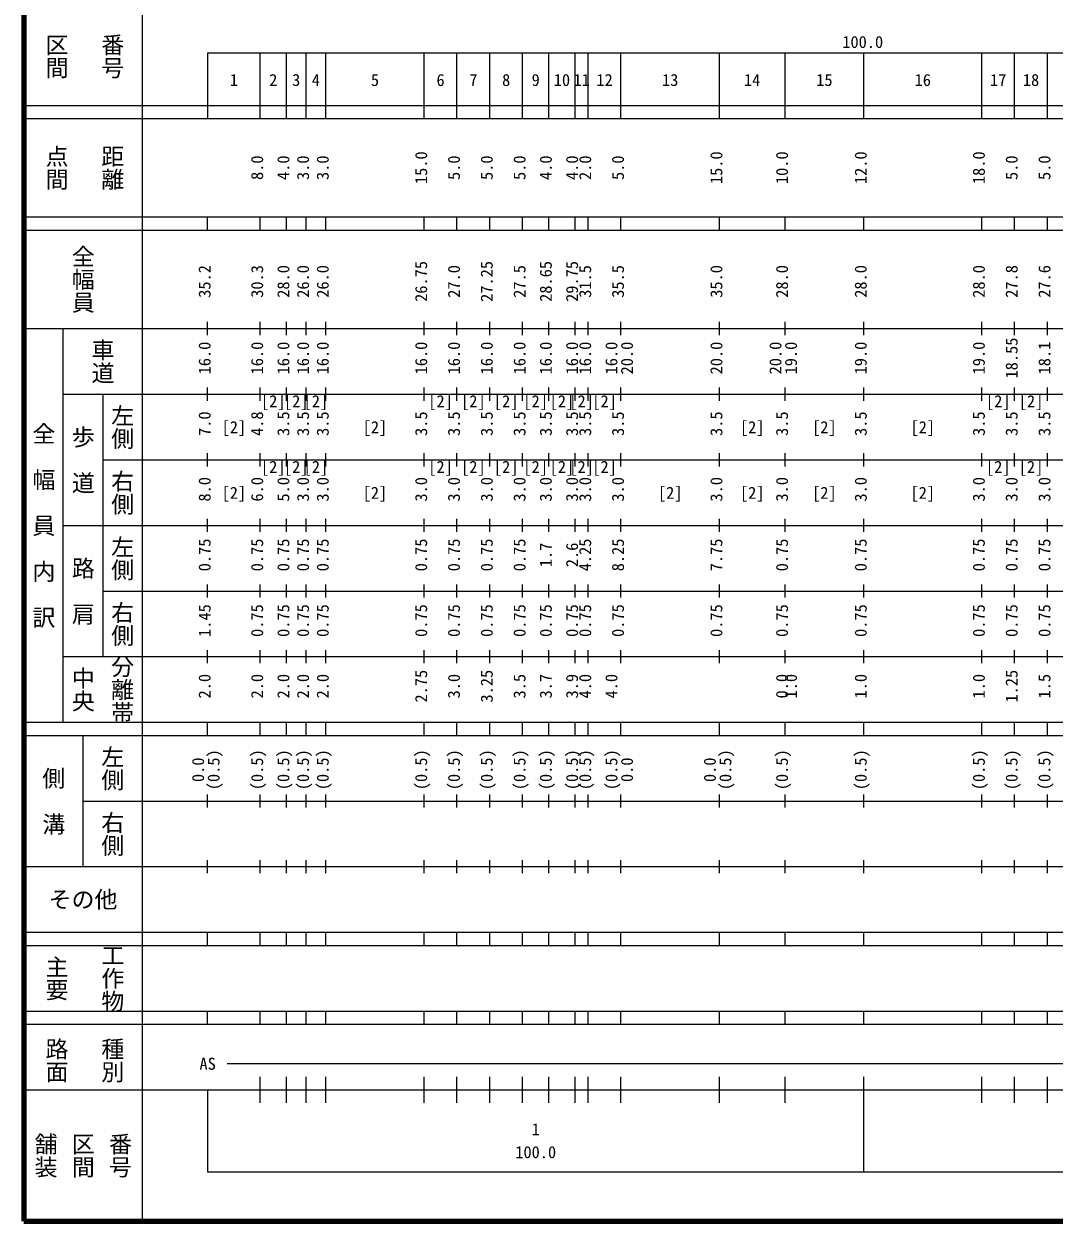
# Model space of a CAD drawing. Units: millimetres on the paper, enlarged 1000 times. Extents: x 40000 to 680000, y 20000 to 380000.
# Drawn here: x 40000 to 197007, y 20000 to 202409 of the extents above; entities that cross this region are included whole.
import ezdxf
from ezdxf.enums import TextEntityAlignment as Align

# ---------------------------------------------------------------- set-up
doc = ezdxf.new("R2010")
doc.units = ezdxf.units.MM
doc.header["$LTSCALE"] = 1000
doc.layers.add('M-TTL', color=2, linetype='Continuous', lineweight=140)
doc.layers.add('M-TTL-BAND', color=7, linetype='Continuous', lineweight=25)
doc.styles.add('@ＭＳ ゴシック', font='')
doc.styles.add('ＭＳ ゴシック', font='')
doc.styles.get('@ＭＳ ゴシック').set_extended_font_data('@MS Gothic')
doc.styles.get('ＭＳ ゴシック').set_extended_font_data('MS Gothic')

msp = doc.modelspace()

# ---------------------------------------------------------------- linework, layer by layer
at = {"layer": 'M-TTL'}
for p, q in [((40000, 380000), (40000, 20000)), ((40000, 20000), (680000, 20000))]:
    msp.add_line(p, q, dxfattribs=at)
at = {"layer": 'M-TTL-BAND'}
for p, q in [((58000, 370000), (58000, 20000)), ((68000, 198000), (579000, 198000)), ((68000, 198000), (68000, 188000)), ((76000, 188000), (76000, 198000)), ((80000, 188000), (80000, 198000)), ((83000, 188000), (83000, 198000)), ((86000, 188000), (86000, 198000)), ((101000, 188000), (101000, 198000)), ((106000, 188000), (106000, 198000)), ((111000, 188000), (111000, 198000)), ((116000, 188000), (116000, 198000)), ((120000, 188000), (120000, 198000)), ((124000, 188000), (124000, 198000)), ((126000, 188000), (126000, 198000)), ((131000, 188000), (131000, 198000)), ((146000, 188000), (146000, 198000)), ((156000, 188000), (156000, 198000)), ((168000, 188000), (168000, 198000)), ((186000, 188000), (186000, 198000)), ((191000, 188000), (191000, 198000)), ((196000, 188000), (196000, 198000)), ((40000, 190000), (579000, 190000)), ((40000, 188000), (579000, 188000)), ((40000, 173000), (579000, 173000)), ((68000, 171000), (68000, 173000)), ((76000, 171000), (76000, 173000)), ((80000, 171000), (80000, 173000)), ((83000, 171000), (83000, 173000)), ((86000, 171000), (86000, 173000)), ((101000, 171000), (101000, 173000)), ((106000, 171000), (106000, 173000)), ((111000, 171000), (111000, 173000)), ((116000, 171000), (116000, 173000)), ((120000, 171000), (120000, 173000)), ((124000, 171000), (124000, 173000)), ((126000, 171000), (126000, 173000)), ((131000, 171000), (131000, 173000)), ((146000, 171000), (146000, 173000)), ((156000, 171000), (156000, 173000)), ((168000, 171000), (168000, 173000)), ((186000, 171000), (186000, 173000)), ((191000, 171000), (191000, 173000)), ((196000, 171000), (196000, 173000)), ((40000, 171000), (579000, 171000)), ((68000, 155000), (68000, 157000)), ((76000, 155000), (76000, 157000)), ((80000, 155000), (80000, 157000)), ((83000, 155000), (83000, 157000)), ((86000, 155000), (86000, 157000)), ((101000, 155000), (101000, 157000)), ((106000, 155000), (106000, 157000)), ((111000, 155000), (111000, 157000)), ((116000, 155000), (116000, 157000)), ((120000, 155000), (120000, 157000)), ((124000, 155000), (124000, 157000)), ((126000, 155000), (126000, 157000)), ((131000, 155000), (131000, 157000)), ((146000, 155000), (146000, 157000)), ((156000, 155000), (156000, 157000)), ((168000, 155000), (168000, 157000)), ((186000, 155000), (186000, 157000)), ((191000, 155000), (191000, 157000)), ((196000, 155000), (196000, 157000)), ((40000, 156000), (579000, 156000)), ((46000, 96000), (46000, 156000)), ((46000, 146000), (579000, 146000)), ((52000, 146000), (52000, 106000)), ((68000, 145000), (68000, 147000)), ((76000, 145000), (76000, 147000)), ((80000, 145000), (80000, 147000)), ((83000, 145000), (83000, 147000)), ((86000, 145000), (86000, 147000)), ((101000, 145000), (101000, 147000)), ((106000, 145000), (106000, 147000)), ((111000, 145000), (111000, 147000)), ((116000, 145000), (116000, 147000)), ((120000, 145000), (120000, 147000)), ((124000, 145000), (124000, 147000)), ((126000, 145000), (126000, 147000)), ((131000, 145000), (131000, 147000)), ((146000, 145000), (146000, 147000)), ((156000, 145000), (156000, 147000)), ((168000, 145000), (168000, 147000)), ((186000, 145000), (186000, 147000)), ((191000, 145000), (191000, 147000)), ((196000, 145000), (196000, 147000)), ((68000, 135000), (68000, 137000)), ((76000, 135000), (76000, 137000)), ((80000, 135000), (80000, 137000)), ((83000, 135000), (83000, 137000)), ((86000, 135000), (86000, 137000)), ((101000, 135000), (101000, 137000)), ((106000, 135000), (106000, 137000)), ((111000, 135000), (111000, 137000)), ((116000, 135000), (116000, 137000)), ((120000, 135000), (120000, 137000)), ((124000, 135000), (124000, 137000)), ((126000, 135000), (126000, 137000)), ((131000, 135000), (131000, 137000)), ((146000, 135000), (146000, 137000)), ((156000, 135000), (156000, 137000)), ((168000, 135000), (168000, 137000)), ((186000, 135000), (186000, 137000)), ((191000, 135000), (191000, 137000)), ((196000, 135000), (196000, 137000)), ((52000, 136000), (579000, 136000)), ((46000, 126000), (579000, 126000)), ((68000, 125000), (68000, 127000)), ((76000, 125000), (76000, 127000)), ((80000, 125000), (80000, 127000)), ((83000, 125000), (83000, 127000)), ((86000, 125000), (86000, 127000)), ((101000, 125000), (101000, 127000)), ((106000, 125000), (106000, 127000)), ((111000, 125000), (111000, 127000)), ((116000, 125000), (116000, 127000)), ((120000, 125000), (120000, 127000)), ((124000, 125000), (124000, 127000)), ((126000, 125000), (126000, 127000)), ((131000, 125000), (131000, 127000)), ((146000, 125000), (146000, 127000)), ((156000, 125000), (156000, 127000)), ((168000, 125000), (168000, 127000)), ((186000, 125000), (186000, 127000)), ((191000, 125000), (191000, 127000)), ((196000, 125000), (196000, 127000)), ((68000, 115000), (68000, 117000)), ((76000, 115000), (76000, 117000)), ((80000, 115000), (80000, 117000)), ((83000, 115000), (83000, 117000)), ((86000, 115000), (86000, 117000)), ((101000, 115000), (101000, 117000)), ((106000, 115000), (106000, 117000)), ((111000, 115000), (111000, 117000)), ((116000, 115000), (116000, 117000)), ((120000, 115000), (120000, 117000)), ((124000, 115000), (124000, 117000)), ((126000, 115000), (126000, 117000)), ((131000, 115000), (131000, 117000)), ((146000, 115000), (146000, 117000)), ((156000, 115000), (156000, 117000)), ((168000, 115000), (168000, 117000)), ((186000, 115000), (186000, 117000)), ((191000, 115000), (191000, 117000)), ((196000, 115000), (196000, 117000)), ((52000, 116000), (579000, 116000)), ((46000, 106000), (579000, 106000)), ((68000, 105000), (68000, 107000)), ((76000, 105000), (76000, 107000)), ((80000, 105000), (80000, 107000)), ((83000, 105000), (83000, 107000)), ((86000, 105000), (86000, 107000)), ((101000, 105000), (101000, 107000)), ((106000, 105000), (106000, 107000)), ((111000, 105000), (111000, 107000)), ((116000, 105000), (116000, 107000)), ((120000, 105000), (120000, 107000)), ((124000, 105000), (124000, 107000)), ((126000, 105000), (126000, 107000)), ((131000, 105000), (131000, 107000)), ((146000, 105000), (146000, 107000)), ((156000, 105000), (156000, 107000)), ((168000, 105000), (168000, 107000)), ((186000, 105000), (186000, 107000)), ((191000, 105000), (191000, 107000)), ((196000, 105000), (196000, 107000)), ((40000, 96000), (579000, 96000)), ((68000, 94000), (68000, 96000)), ((76000, 94000), (76000, 96000)), ((80000, 94000), (80000, 96000)), ((83000, 94000), (83000, 96000)), ((86000, 94000), (86000, 96000)), ((101000, 94000), (101000, 96000)), ((106000, 94000), (106000, 96000)), ((111000, 94000), (111000, 96000)), ((116000, 94000), (116000, 96000)), ((120000, 94000), (120000, 96000)), ((124000, 94000), (124000, 96000)), ((126000, 94000), (126000, 96000)), ((131000, 94000), (131000, 96000)), ((146000, 94000), (146000, 96000)), ((156000, 94000), (156000, 96000)), ((168000, 94000), (168000, 96000)), ((186000, 94000), (186000, 96000)), ((191000, 94000), (191000, 96000)), ((196000, 94000), (196000, 96000)), ((40000, 94000), (579000, 94000)), ((49000, 94000), (49000, 74000)), ((49000, 84000), (579000, 84000)), ((68000, 83000), (68000, 85000)), ((76000, 83000), (76000, 85000)), ((80000, 83000), (80000, 85000)), ((83000, 83000), (83000, 85000)), ((86000, 83000), (86000, 85000)), ((101000, 83000), (101000, 85000)), ((106000, 83000), (106000, 85000)), ((111000, 83000), (111000, 85000)), ((116000, 83000), (116000, 85000)), ((120000, 83000), (120000, 85000)), ((124000, 83000), (124000, 85000)), ((126000, 83000), (126000, 85000)), ((131000, 83000), (131000, 85000)), ((146000, 83000), (146000, 85000)), ((156000, 83000), (156000, 85000)), ((168000, 83000), (168000, 85000)), ((186000, 83000), (186000, 85000)), ((191000, 83000), (191000, 85000)), ((196000, 83000), (196000, 85000)), ((68000, 73000), (68000, 75000)), ((76000, 73000), (76000, 75000)), ((80000, 73000), (80000, 75000)), ((83000, 73000), (83000, 75000)), ((86000, 73000), (86000, 75000)), ((101000, 73000), (101000, 75000)), ((106000, 73000), (106000, 75000)), ((111000, 73000), (111000, 75000)), ((116000, 73000), (116000, 75000)), ((120000, 73000), (120000, 75000)), ((124000, 73000), (124000, 75000)), ((126000, 73000), (126000, 75000)), ((131000, 73000), (131000, 75000)), ((146000, 73000), (146000, 75000)), ((156000, 73000), (156000, 75000)), ((168000, 73000), (168000, 75000)), ((186000, 73000), (186000, 75000)), ((191000, 73000), (191000, 75000)), ((196000, 73000), (196000, 75000)), ((40000, 74000), (579000, 74000)), ((40000, 64000), (579000, 64000)), ((68000, 62000), (68000, 64000)), ((76000, 62000), (76000, 64000)), ((80000, 62000), (80000, 64000)), ((83000, 62000), (83000, 64000)), ((86000, 62000), (86000, 64000)), ((101000, 62000), (101000, 64000)), ((106000, 62000), (106000, 64000)), ((111000, 62000), (111000, 64000)), ((116000, 62000), (116000, 64000)), ((120000, 62000), (120000, 64000)), ((124000, 62000), (124000, 64000)), ((126000, 62000), (126000, 64000)), ((131000, 62000), (131000, 64000)), ((146000, 62000), (146000, 64000)), ((156000, 62000), (156000, 64000)), ((168000, 62000), (168000, 64000)), ((186000, 62000), (186000, 64000)), ((191000, 62000), (191000, 64000)), ((196000, 62000), (196000, 64000)), ((40000, 62000), (579000, 62000)), ((40000, 52000), (579000, 52000)), ((68000, 50000), (68000, 52000)), ((76000, 50000), (76000, 52000)), ((80000, 50000), (80000, 52000)), ((83000, 50000), (83000, 52000)), ((86000, 50000), (86000, 52000)), ((101000, 50000), (101000, 52000)), ((106000, 50000), (106000, 52000)), ((111000, 50000), (111000, 52000)), ((116000, 50000), (116000, 52000)), ((120000, 50000), (120000, 52000)), ((124000, 50000), (124000, 52000)), ((126000, 50000), (126000, 52000)), ((131000, 50000), (131000, 52000)), ((146000, 50000), (146000, 52000)), ((156000, 50000), (156000, 52000)), ((168000, 50000), (168000, 52000)), ((186000, 50000), (186000, 52000)), ((191000, 50000), (191000, 52000)), ((196000, 50000), (196000, 52000)), ((40000, 50000), (579000, 50000)), ((71000, 44000), (284000, 44000)), ((76000, 38000), (76000, 42000)), ((80000, 38000), (80000, 42000)), ((83000, 38000), (83000, 42000)), ((86000, 38000), (86000, 42000)), ((101000, 38000), (101000, 42000)), ((106000, 38000), (106000, 42000)), ((111000, 38000), (111000, 42000)), ((116000, 38000), (116000, 42000)), ((120000, 38000), (120000, 42000)), ((124000, 38000), (124000, 42000)), ((126000, 38000), (126000, 42000)), ((131000, 38000), (131000, 42000)), ((146000, 38000), (146000, 42000)), ((156000, 38000), (156000, 42000)), ((168000, 27500), (168000, 42000)), ((186000, 38000), (186000, 42000)), ((191000, 38000), (191000, 42000)), ((196000, 38000), (196000, 42000)), ((40000, 40000), (579000, 40000)), ((68000, 40000), (68000, 27500)), ((68000, 27500), (579000, 27500))]:
    msp.add_line(p, q, dxfattribs=at)

# ---------------------------------------------------------------- texts
at = {"layer": 'M-TTL-BAND', "style": '@ＭＳ ゴシック'}
for s, p in [('番号', (53500, 197500)), ('区間', (45000, 197500)), ('点間', (45000, 180500)), ('距離', (53500, 180500)), ('全幅員', (49000, 163500)), ('車道', (52000, 151000)), ('左側', (55000, 141000)), ('全\u3000幅\u3000員\u3000内\u3000訳', (43000, 126000)), ('歩\u3000道', (49000, 136000)), ('右側', (55000, 131000)), ('左側', (55000, 121000)), ('路\u3000肩', (49000, 116000)), ('右側', (55000, 111000)), ('分離帯', (55000, 101000)), ('中央', (49000, 101000)), ('左側', (53500, 89000)), ('側\u3000溝', (44500, 84000)), ('右側', (53500, 79000)), ('主要', (45000, 57000)), ('工作物', (53500, 57000)), ('路面', (45000, 44500)), ('種別', (53500, 44500)), ('舗装', (43333, 30000)), ('区間', (49000, 30000)), ('番号', (54667, 30000))]:
    msp.add_text(s, height=2566, rotation=270, dxfattribs=at).set_placement(p, align=Align.MIDDLE_CENTER)
at = {"layer": 'M-TTL-BAND', "style": 'ＭＳ ゴシック'}
for s, p in [('100.0', (167844, 198195)), ('1', (72000, 192405)), ('2', (78000, 192405)), ('3', (81500, 192405)), ('4', (84500, 192405)), ('5', (93500, 192405)), ('6', (103500, 192405)), ('7', (108500, 192405)), ('8', (113500, 192405)), ('9', (118000, 192405)), ('10', (122000, 192405)), ('11', (125000, 192405)), ('12', (128500, 192405)), ('13', (138500, 192405)), ('14', (151000, 192405)), ('15', (162000, 192405)), ('16', (177000, 192405)), ('17', (188500, 192405)), ('18', (193500, 192405)), ('[2]', (78000, 143451)), ('[2]', (81500, 143451)), ('[2]', (84500, 143451)), ('[2]', (103500, 143451)), ('[2]', (108500, 143451)), ('[2]', (113500, 143451)), ('[2]', (118000, 143451)), ('[2]', (122000, 143451)), ('[2]', (125000, 143451)), ('[2]', (128500, 143451)), ('[2]', (188500, 143451)), ('[2]', (193500, 143451)), ('[2]', (72000, 139500)), ('[2]', (93500, 139500)), ('[2]', (151000, 139500)), ('[2]', (162000, 139500)), ('[2]', (177000, 139500)), ('[2]', (78000, 133451)), ('[2]', (81500, 133451)), ('[2]', (84500, 133451)), ('[2]', (103500, 133451)), ('[2]', (108500, 133451)), ('[2]', (113500, 133451)), ('[2]', (118000, 133451)), ('[2]', (122000, 133451)), ('[2]', (125000, 133451)), ('[2]', (128500, 133451)), ('[2]', (188500, 133451)), ('[2]', (193500, 133451)), ('[2]', (72000, 129500)), ('[2]', (93500, 129500)), ('[2]', (138500, 129500)), ('[2]', (151000, 129500)), ('[2]', (162000, 129500)), ('[2]', (177000, 129500)), ('AS', (68000, 42500)), ('1', (118000, 32523)), ('100.0', (118000, 29033))]:
    msp.add_text(s, height=1833, dxfattribs=at).set_placement(p, align=Align.BOTTOM_CENTER)
for s, p in [('15.0', (102000, 180500)), ('15.0', (147000, 180500)), ('10.0', (157000, 180500)), ('12.0', (169000, 180500)), ('18.0', (187000, 180500)), ('8.0', (77000, 180500)), ('4.0', (81000, 180500)), ('3.0', (84000, 180500)), ('3.0', (87000, 180500)), ('5.0', (107000, 180500)), ('5.0', (112000, 180500)), ('5.0', (117000, 180500)), ('4.0', (121000, 180500)), ('4.0', (125000, 180500)), ('2.0', (127000, 180500)), ('5.0', (132000, 180500)), ('5.0', (192000, 180500)), ('5.0', (197000, 180500)), ('26.75', (102000, 163174)), ('27.25', (112000, 163174)), ('28.65', (121000, 163174)), ('29.75', (125000, 163174)), ('35.2', (69000, 163174)), ('30.3', (77000, 163174)), ('28.0', (81000, 163174)), ('26.0', (84000, 163174)), ('26.0', (87000, 163174)), ('27.0', (107000, 163174)), ('27.5', (117000, 163174)), ('31.5', (127000, 163174)), ('35.5', (132000, 163174)), ('35.0', (147000, 163174)), ('28.0', (157000, 163174)), ('28.0', (169000, 163174)), ('28.0', (187000, 163174)), ('27.8', (192000, 163174)), ('27.6', (197000, 163174)), ('16.0', (69000, 151500)), ('16.0', (77000, 151500)), ('16.0', (81000, 151500)), ('16.0', (84000, 151500)), ('16.0', (87000, 151500)), ('16.0', (102000, 151500)), ('16.0', (107000, 151500)), ('16.0', (112000, 151500)), ('16.0', (117000, 151500)), ('16.0', (121000, 151500)), ('16.0', (125000, 151500)), ('16.0', (127000, 151500)), ('16.0', (131000, 151500)), ('20.0', (133370, 151500)), ('20.0', (147000, 151500)), ('20.0', (156000, 151500)), ('19.0', (158370, 151500)), ('19.0', (169000, 151500)), ('19.0', (187000, 151500)), ('18.55', (192000, 151500)), ('18.1', (197000, 151500)), ('7.0', (69000, 141500)), ('4.8', (77000, 141500)), ('3.5', (81000, 141500)), ('3.5', (84000, 141500)), ('3.5', (87000, 141500)), ('3.5', (102000, 141500)), ('3.5', (107000, 141500)), ('3.5', (112000, 141500)), ('3.5', (117000, 141500)), ('3.5', (121000, 141500)), ('3.5', (125000, 141500)), ('3.5', (127000, 141500)), ('3.5', (132000, 141500)), ('3.5', (147000, 141500)), ('3.5', (157000, 141500)), ('3.5', (169000, 141500)), ('3.5', (187000, 141500)), ('3.5', (192000, 141500)), ('3.5', (197000, 141500)), ('8.0', (69000, 131500)), ('6.0', (77000, 131500)), ('5.0', (81000, 131500)), ('3.0', (84000, 131500)), ('3.0', (87000, 131500)), ('3.0', (102000, 131500)), ('3.0', (107000, 131500)), ('3.0', (112000, 131500)), ('3.0', (117000, 131500)), ('3.0', (121000, 131500)), ('3.0', (125000, 131500)), ('3.0', (127000, 131500)), ('3.0', (132000, 131500)), ('3.0', (147000, 131500)), ('3.0', (157000, 131500)), ('3.0', (169000, 131500)), ('3.0', (187000, 131500)), ('3.0', (192000, 131500)), ('3.0', (197000, 131500)), ('0.75', (69000, 121500)), ('0.75', (77000, 121500)), ('0.75', (81000, 121500)), ('0.75', (84000, 121500)), ('0.75', (87000, 121500)), ('0.75', (102000, 121500)), ('0.75', (107000, 121500)), ('0.75', (112000, 121500)), ('0.75', (117000, 121500)), ('1.7', (121000, 121500)), ('2.6', (125000, 121500)), ('4.25', (127000, 121500)), ('8.25', (132000, 121500)), ('7.75', (147000, 121500)), ('0.75', (157000, 121500)), ('0.75', (169000, 121500)), ('0.75', (187000, 121500)), ('0.75', (192000, 121500)), ('0.75', (197000, 121500)), ('1.45', (69000, 111500)), ('0.75', (77000, 111500)), ('0.75', (81000, 111500)), ('0.75', (84000, 111500)), ('0.75', (87000, 111500)), ('0.75', (102000, 111500)), ('0.75', (107000, 111500)), ('0.75', (112000, 111500)), ('0.75', (117000, 111500)), ('0.75', (121000, 111500)), ('0.75', (125000, 111500)), ('0.75', (127000, 111500)), ('0.75', (132000, 111500)), ('0.75', (147000, 111500)), ('0.75', (157000, 111500)), ('0.75', (169000, 111500)), ('0.75', (187000, 111500)), ('0.75', (192000, 111500)), ('0.75', (197000, 111500)), ('2.0', (69000, 101500)), ('2.0', (77000, 101500)), ('2.0', (81000, 101500)), ('2.0', (84000, 101500)), ('2.0', (87000, 101500)), ('2.75', (102000, 101500)), ('3.0', (107000, 101500)), ('3.25', (112000, 101500)), ('3.5', (117000, 101500)), ('3.7', (121000, 101500)), ('3.9', (125000, 101500)), ('4.0', (127000, 101500)), ('4.0', (131000, 101500)), ('0.0', (157000, 101500)), ('1.0', (158370, 101500)), ('1.0', (169000, 101500)), ('1.0', (187000, 101500)), ('1.25', (192000, 101500)), ('1.5', (197000, 101500)), ('(0.5)', (70370, 88764)), ('(0.5)', (77000, 88764)), ('(0.5)', (81000, 88764)), ('(0.5)', (84000, 88764)), ('(0.5)', (87000, 88764)), ('(0.5)', (102000, 88764)), ('(0.5)', (107000, 88764)), ('(0.5)', (112000, 88764)), ('(0.5)', (117000, 88764)), ('(0.5)', (121000, 88764)), ('(0.5)', (125000, 88764)), ('(0.5)', (127000, 88764)), ('(0.5)', (131000, 88764)), ('(0.5)', (148370, 88764)), ('(0.5)', (157000, 88764)), ('(0.5)', (169000, 88764)), ('(0.5)', (187000, 88764)), ('(0.5)', (192000, 88764)), ('(0.5)', (197000, 88764)), ('0.0', (68000, 88764)), ('0.0', (133370, 88764)), ('0.0', (146000, 88764))]:
    msp.add_text(s, height=1833, rotation=90, dxfattribs=at).set_placement(p, align=Align.BOTTOM_CENTER)
msp.add_text('その他', height=2566, dxfattribs=at).set_placement((49000, 69000), align=Align.MIDDLE_CENTER)

doc.saveas('drawing.dxf')
